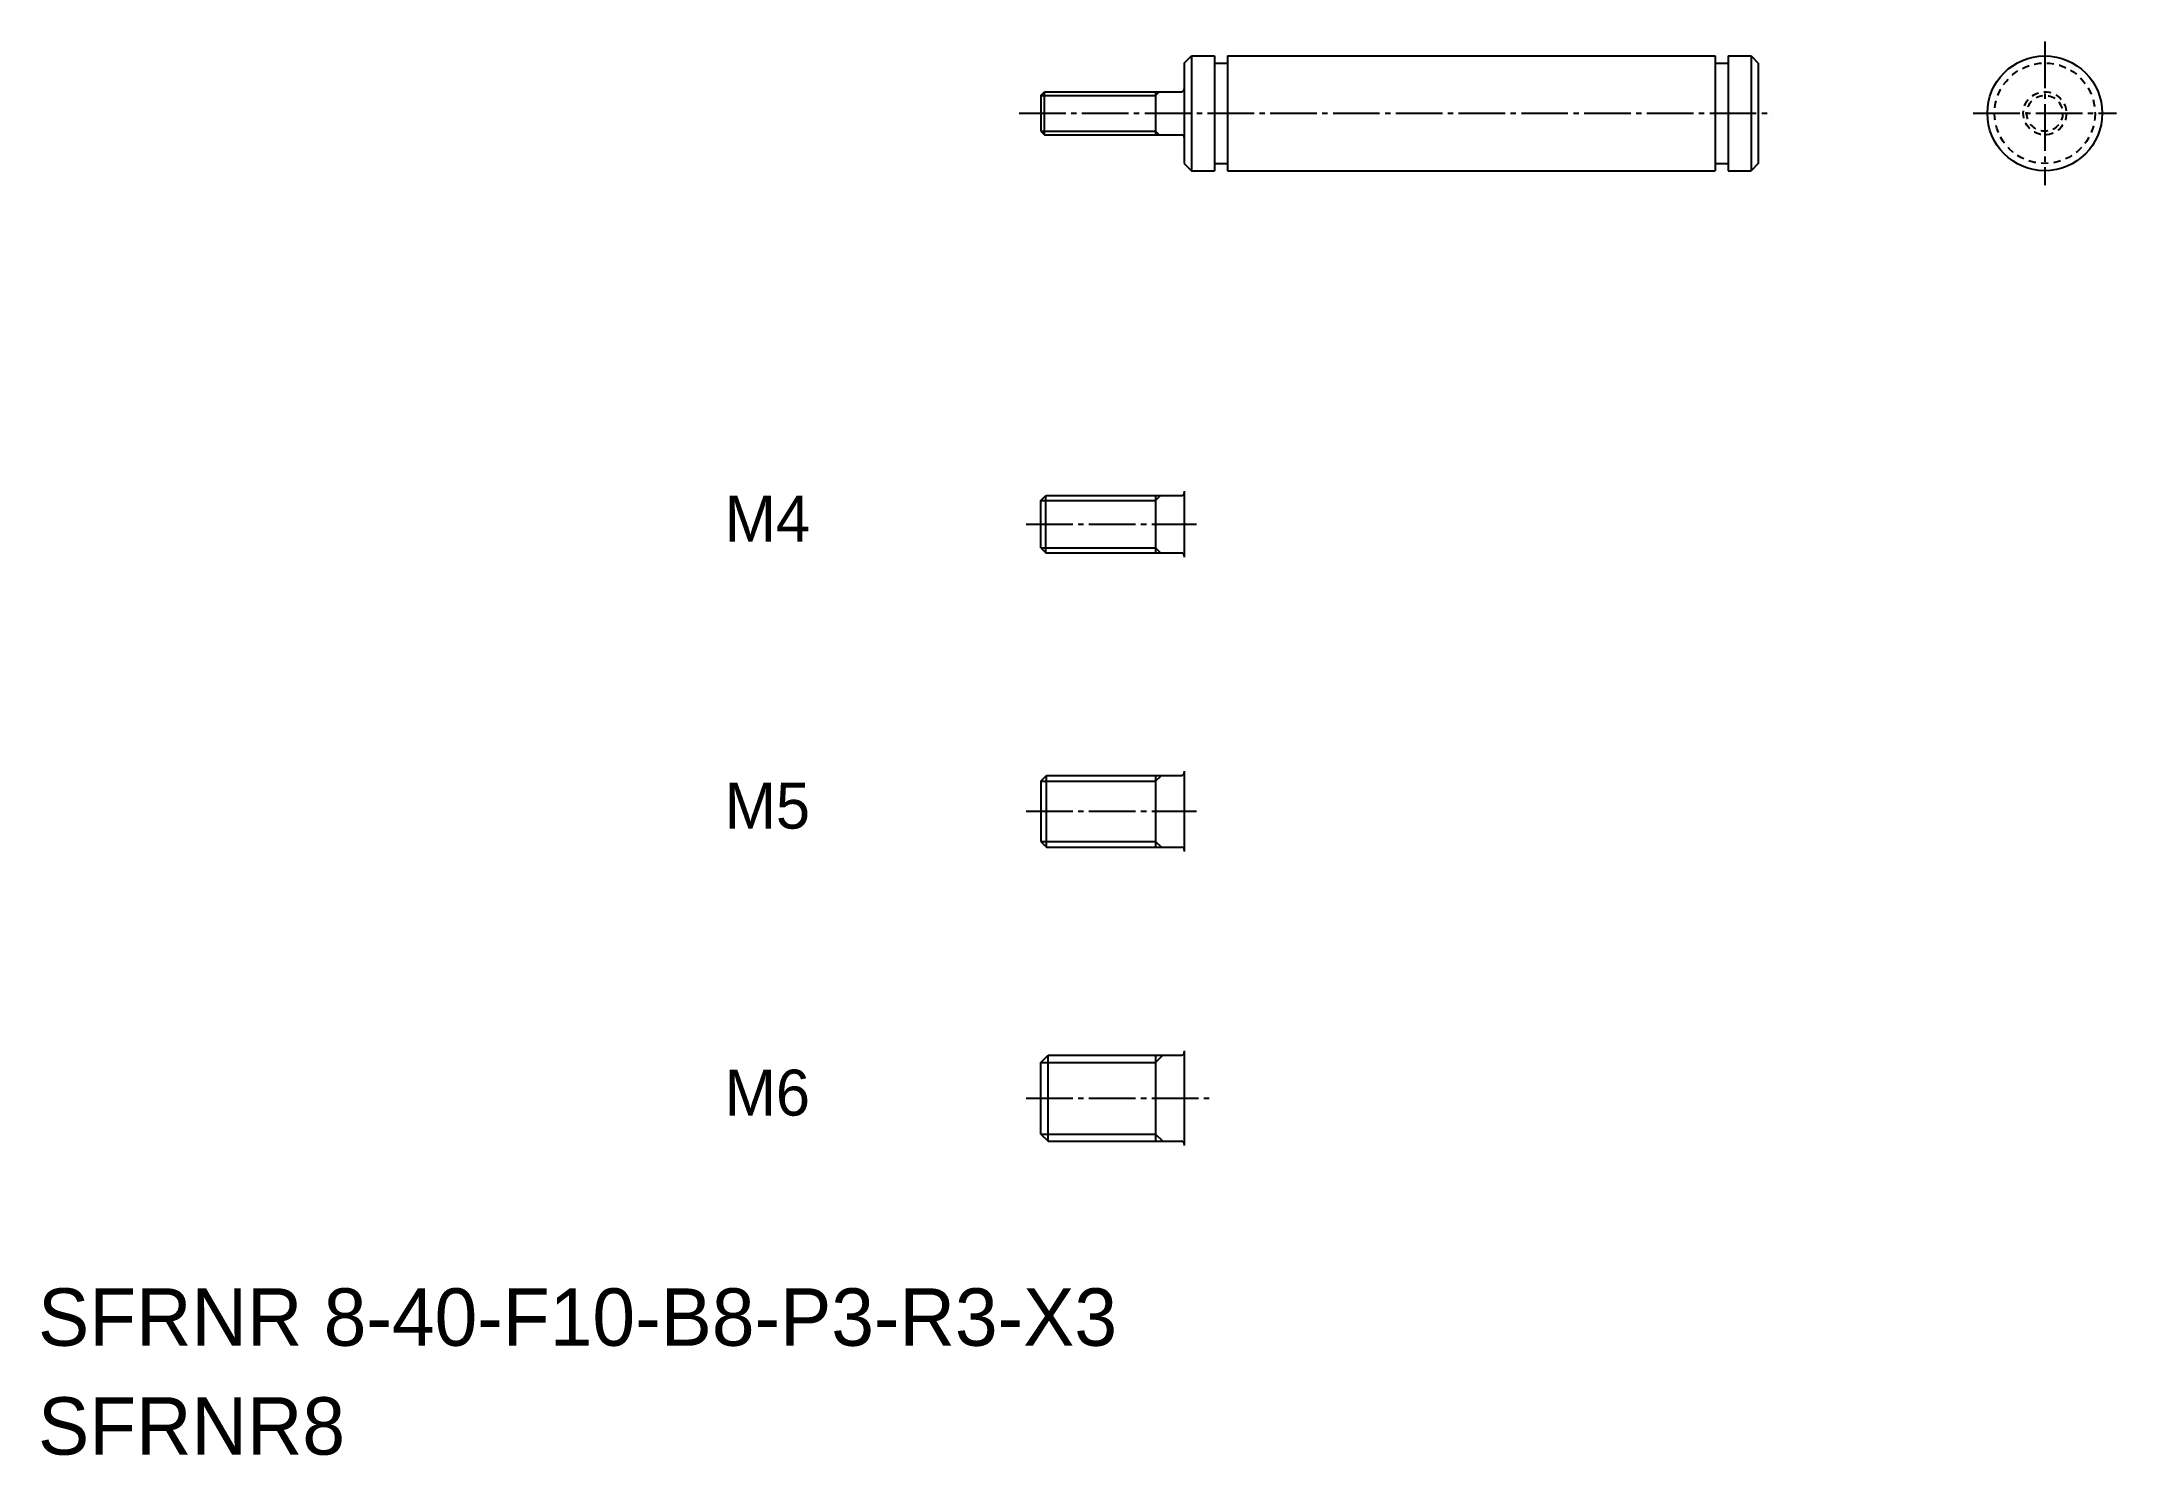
# Model space of a CAD drawing. Extents: x 10 to 155, y -5 to 93.
import ezdxf

# ---------------------------------------------------------------- set-up
doc = ezdxf.new("R2010")
doc.units = 0
doc.header["$LTSCALE"] = 0.25
doc.linetypes.add('CENTER', pattern=[17.5, 13, -1.5, 1.5, -1.5])
doc.linetypes.add('DASHED', pattern=[3.5, 2, -1.5])
doc.layers.get('0').update_dxf_attribs({"linetype": 'CONTINUOUS'})
doc.layers.add('CENTER', color=1, linetype='CENTER')

msp = doc.modelspace()

# ---------------------------------------------------------------- linework, layer by layer
at = {"color": 7, "linetype": 'CONTINUOUS'}
for p, q in [((89.89, 91.98), (90.39, 92.48)), ((89.89, 91.98), (89.89, 84.98)), ((90.39, 92.48), (90.39, 84.48)), ((90.39, 92.48), (91.99, 92.48)), ((91.99, 92.48), (91.99, 84.48)), ((91.99, 91.98), (92.89, 91.98)), ((92.89, 92.48), (92.89, 84.48)), ((92.89, 92.48), (126.89, 92.48)), ((126.89, 92.48), (126.89, 84.48)), ((126.89, 91.98), (127.79, 91.98)), ((127.79, 92.48), (127.79, 84.48)), ((127.79, 92.48), (129.39, 92.48)), ((129.39, 92.48), (129.39, 84.48)), ((129.39, 92.48), (129.89, 91.98)), ((129.89, 91.98), (129.89, 84.98)), ((79.89, 89.73), (80.14, 89.98)), ((80.14, 86.98), (80.14, 89.98)), ((80.14, 89.98), (89.69, 89.98)), ((87.89, 89.98), (87.89, 86.98)), ((79.89, 87.23), (80.14, 86.98)), ((80.14, 86.98), (89.69, 86.98)), ((89.89, 84.98), (90.39, 84.48)), ((90.39, 84.48), (91.99, 84.48)), ((91.99, 84.98), (92.89, 84.98)), ((92.89, 84.48), (126.89, 84.48)), ((126.89, 84.98), (127.79, 84.98)), ((127.79, 84.48), (129.39, 84.48)), ((129.89, 84.98), (129.39, 84.48)), ((79.89, 61.49), (80.24, 61.84)), ((79.89, 58.19), (79.89, 61.49)), ((80.24, 61.84), (89.69, 61.84)), ((80.24, 57.84), (80.24, 61.84)), ((87.89, 61.84), (87.89, 57.84)), ((89.89, 62.14), (89.89, 57.54)), ((79.89, 58.19), (80.24, 57.84)), ((80.24, 57.84), (89.69, 57.84)), ((79.89, 41.94), (80.29, 42.34)), ((80.29, 42.34), (89.69, 42.34)), ((80.29, 37.34), (80.29, 42.34)), ((87.89, 42.34), (87.89, 37.34)), ((89.89, 42.64), (89.89, 37.04)), ((79.89, 41.94), (79.89, 37.74)), ((79.89, 37.74), (80.29, 37.34)), ((80.29, 37.34), (89.69, 37.34)), ((79.89, 22.34), (80.39, 22.84)), ((80.39, 22.84), (89.69, 22.84)), ((80.39, 16.84), (80.39, 22.84)), ((87.89, 22.84), (87.89, 16.84)), ((79.89, 17.34), (80.39, 16.84)), ((80.39, 16.84), (89.69, 16.84))]:
    msp.add_line(p, q, dxfattribs=at)
for p, q in [((79.89, 89.73), (79.89, 87.23)), ((129.89, 90.23), (129.89, 90.23)), ((129.89, 88.48), (129.89, 88.48)), ((79.89, 17.34), (79.89, 22.34)), ((89.89, 23.14), (89.89, 16.54))]:
    msp.add_line(p, q)
at = {"color": 3, "linetype": 'CONTINUOUS'}
for p, q in [((79.89, 89.73), (87.89, 89.73)), ((87.89, 89.73), (88.14, 89.98)), ((79.89, 87.23), (87.89, 87.23)), ((87.89, 87.23), (88.14, 86.98)), ((79.89, 61.49), (87.89, 61.49)), ((87.89, 61.49), (88.24, 61.84)), ((79.89, 58.19), (87.89, 58.19)), ((87.89, 58.19), (88.24, 57.84)), ((87.89, 41.94), (88.29, 42.34)), ((79.89, 41.94), (87.89, 41.94)), ((79.89, 37.74), (87.89, 37.74)), ((87.89, 37.74), (88.29, 37.34)), ((79.89, 22.34), (87.89, 22.34)), ((87.89, 22.34), (88.39, 22.84)), ((79.89, 17.34), (87.89, 17.34)), ((87.89, 17.34), (88.39, 16.84))]:
    msp.add_line(p, q, dxfattribs=at)
at = {"color": 7, "linetype": 'CONTINUOUS'}
msp.add_circle((149.86, 88.48), 4, dxfattribs=at)
at = {"color": 3, "linetype": 'DASHED'}
for radius in [3.5, 1.5, 1.25]:
    msp.add_circle((149.86, 88.48), radius, dxfattribs=at)
at = {"color": 7, "linetype": 'CONTINUOUS'}
for centre, start, end in [((89.69, 90.18), 270, 0), ((89.69, 86.78), 0, 90), ((89.69, 62.04), 270, 0), ((89.69, 57.64), 0, 90), ((89.69, 42.54), 270, 0), ((89.69, 37.14), 0, 90)]:
    msp.add_arc(centre, 0.2, start, end, dxfattribs=at)
for centre, start, end in [((89.69, 23.04), 270, 0), ((89.69, 16.64), 0, 90)]:
    msp.add_arc(centre, 0.2, start, end)
at = {"layer": 'CENTER', "color": 1, "linetype": 'CENTER'}
for p, q in [((149.86, 93.48), (149.86, 83.48)), ((78.38, 88.48), (130.89, 88.48)), ((144.86, 88.48), (154.86, 88.48)), ((78.87, 59.84), (90.75, 59.84)), ((78.87, 39.84), (90.75, 39.84)), ((78.87, 19.84), (91.91, 19.84))]:
    msp.add_line(p, q, dxfattribs=at)

# ---------------------------------------------------------------- texts
at = {"color": 7, "linetype": 'CONTINUOUS'}
for s, height, p in [('M4', 3.2, (57.86, 58.63)), ('M5', 3.2, (57.86, 38.63)), ('M6', 3.2, (57.86, 18.63)), ('SFRNR 8-40-F10-B8-P3-R3-X3', 4, (10, 2.59)), ('SFRNR8', 4, (10, -5))]:
    msp.add_text(s, height=height, dxfattribs=at).set_placement(p)

doc.saveas('drawing.dxf')
